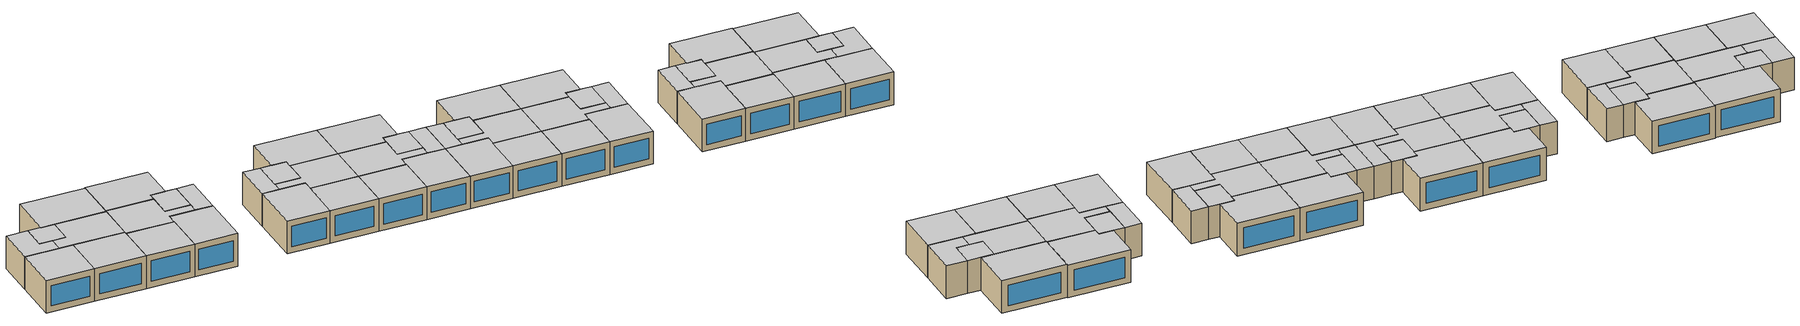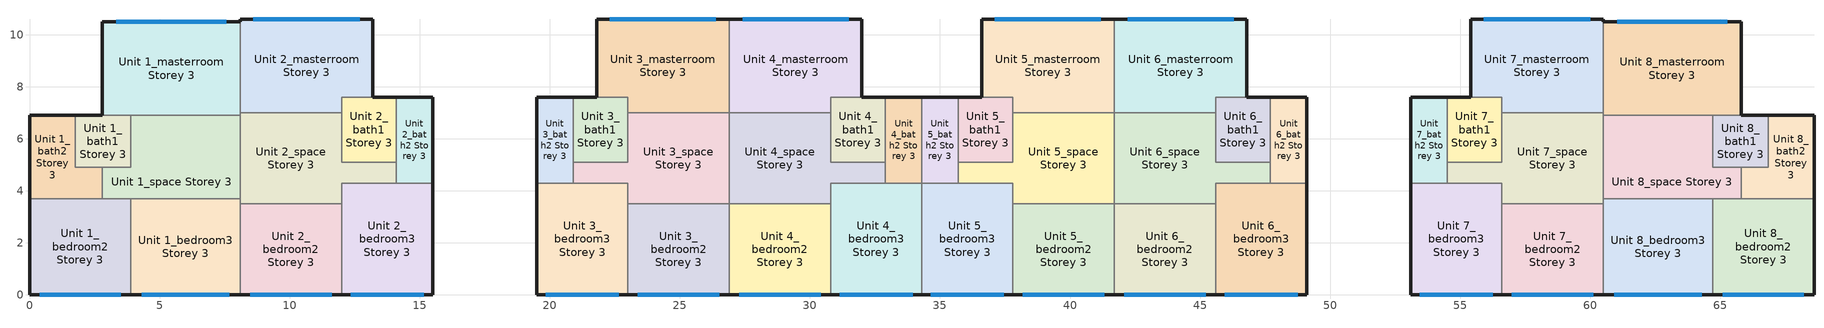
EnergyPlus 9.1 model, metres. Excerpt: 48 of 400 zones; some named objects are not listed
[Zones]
Unit 1_masterroom Storey 3
 floor adiabatic (Project Floor): 8.1,10.5 8.1,6.9 2.8,6.9 2.8,10.5 z12
 wall outside (Project Wall): 8.1,10.5 2.8,10.5 2.8,6.9 z12:14.8
 wall to Unit 1_bath1 Storey 3 (Project Wall): 2.8,6.9 3.9,6.9 z12:14.8
 wall to Unit 1_space Storey 3 (Project Wall): 3.9,6.9 8.1,6.9 z12:14.8
 wall to Unit 2_space Storey 3 (Project Wall): 8.1,6.9 8.1,7 z12:14.8
 wall to Unit 2_masterroom Storey 3 (Project Wall): 8.1,7 8.1,10.5 z12:14.8
 window (Project External Window): 7.57,10.5 3.33,10.5 z12.52:14.27
 ceiling adiabatic (Project Flat Roof): 2.8,10.5 2.8,6.9 8.1,6.9 8.1,10.5 z14.8
Unit 1_bath1 Storey 3
 floor adiabatic (Project Floor): 3.9,4.9 1.75,4.9 1.75,6.9 3.9,6.9 z12
 wall outside (Project Wall): 2.8,6.9 1.75,6.9 z12:14.8
 wall to Unit 1_bath2 Storey 3 (Project Wall): 1.75,6.9 1.75,4.9 2.8,4.9 z12:14.8
 wall to Unit 1_space Storey 3 (Project Wall): 2.8,4.9 3.9,4.9 3.9,6.9 z12:14.8
 ceiling adiabatic (Project Flat Roof): 3.9,6.9 1.75,6.9 1.75,4.9 3.9,4.9 z14.8
Unit 1_bath2 Storey 3
 floor adiabatic (Project Floor): 1.75,6.9 1.75,4.9 2.8,4.9 2.8,3.7 0,3.7 0,6.9 z12
 wall outside (Project Wall): 1.75,6.9 0,6.9 0,3.7 z12:14.8
 wall to Unit 1_bedroom2 Storey 3 (Project Wall): 0,3.7 2.8,3.7 z12:14.8
 wall to Unit 1_space Storey 3 (Project Wall): 2.8,3.7 2.8,4.9 z12:14.8
 ceiling adiabatic (Project Flat Roof): 0,6.9 0,3.7 2.8,3.7 2.8,4.9 1.75,4.9 1.75,6.9 z14.8
Unit 1_bedroom2 Storey 3
 floor adiabatic (Project Floor): 3.9,3.7 3.9,0 0,0 0,3.7 z12
 wall outside (Project Wall): 0,3.7 0,0 3.9,0 z12:14.8
 wall to Unit 1_bedroom3 Storey 3 (Project Wall): 3.9,0 3.9,3.7 z12:14.8
 wall to Unit 1_space Storey 3 (Project Wall): 3.9,3.7 2.8,3.7 z12:14.8
 window (Project External Window): 0.39,0 3.51,0 z12.52:14.27
 ceiling adiabatic (Project Flat Roof): 0,3.7 0,0 3.9,0 3.9,3.7 z14.8
Unit 1_bedroom3 Storey 3
 floor adiabatic (Project Floor): 8.1,3.7 8.1,0 3.9,0 3.9,3.7 z12
 wall outside (Project Wall): 3.9,0 8.1,0 z12:14.8
 wall to Unit 2_bedroom2 Storey 3 (Project Wall): 8.1,0 8.1,3.5 z12:14.8
 wall to Unit 2_space Storey 3 (Project Wall): 8.1,3.5 8.1,3.7 z12:14.8
 wall to Unit 1_space Storey 3 (Project Wall): 8.1,3.7 3.9,3.7 z12:14.8
 window (Project External Window): 4.32,0 7.68,0 z12.52:14.27
 ceiling adiabatic (Project Flat Roof): 3.9,3.7 3.9,0 8.1,0 8.1,3.7 z14.8
Unit 1_space Storey 3
 floor adiabatic (Project Floor): 8.1,6.9 8.1,3.7 2.8,3.7 2.8,4.9 3.9,4.9 3.9,6.9 z12
 wall to Unit 2_space Storey 3 (Project Wall): 8.1,3.7 8.1,6.9 z12:14.8
 ceiling adiabatic (Project Flat Roof): 3.9,6.9 3.9,4.9 2.8,4.9 2.8,3.7 8.1,3.7 8.1,6.9 z14.8
Unit 2_masterroom Storey 3
 floor adiabatic (Project Floor): 13.2,10.6 13.2,7.6 12,7.6 12,7 8.1,7 8.1,10.6 z12
 wall outside (Project Wall): 13.2,7.6 13.2,10.6 8.1,10.6 8.1,10.5 z12:14.8
 wall to Unit 2_space Storey 3 (Project Wall): 8.1,7 12,7 z12:14.8
 wall to Unit 2_bath1 Storey 3 (Project Wall): 12,7 12,7.6 13.2,7.6 z12:14.8
 window (Project External Window): 12.69,10.6 8.61,10.6 z12.52:14.27
 ceiling adiabatic (Project Flat Roof): 8.1,10.6 8.1,7 12,7 12,7.6 13.2,7.6 13.2,10.6 z14.8
Unit 2_bedroom2 Storey 3
 floor adiabatic (Project Floor): 12,3.5 12,0 8.1,0 8.1,3.5 z12
 wall outside (Project Wall): 8.1,0 12,0 z12:14.8
 wall to Unit 2_bedroom3 Storey 3 (Project Wall): 12,0 12,3.5 z12:14.8
 wall to Unit 2_space Storey 3 (Project Wall): 12,3.5 8.1,3.5 z12:14.8
 window (Project External Window): 8.49,0 11.61,0 z12.52:14.27
 ceiling adiabatic (Project Flat Roof): 8.1,3.5 8.1,0 12,0 12,3.5 z14.8
Unit 2_bedroom3 Storey 3
 floor adiabatic (Project Floor): 15.5,4.3 15.5,0 12,0 12,4.3 z12
 wall outside (Project Wall): 12,0 15.5,0 15.5,4.3 z12:14.8
 wall to Unit 2_space Storey 3 (Project Wall): 14.1,4.3 12,4.3 12,3.5 z12:14.8
 wall to Unit 2_bath2 Storey 3 (Project Wall): 15.5,4.3 14.1,4.3 z12:14.8
 window (Project External Window): 12.35,0 15.15,0 z12.52:14.27
 ceiling adiabatic (Project Flat Roof): 12,4.3 12,0 15.5,0 15.5,4.3 z14.8
Unit 2_bath1 Storey 3
 floor adiabatic (Project Floor): 14.1,7.6 14.1,5.1 12,5.1 12,7.6 z12
 wall outside (Project Wall): 14.1,7.6 13.2,7.6 z12:14.8
 wall to Unit 2_space Storey 3 (Project Wall): 12,7 12,5.1 14.1,5.1 z12:14.8
 wall to Unit 2_bath2 Storey 3 (Project Wall): 14.1,5.1 14.1,7.6 z12:14.8
 ceiling adiabatic (Project Flat Roof): 12,7.6 12,5.1 14.1,5.1 14.1,7.6 z14.8
Unit 2_bath2 Storey 3
 floor adiabatic (Project Floor): 15.5,7.6 15.5,4.3 14.1,4.3 14.1,7.6 z12
 wall outside (Project Wall): 15.5,4.3 15.5,7.6 14.1,7.6 z12:14.8
 wall to Unit 2_space Storey 3 (Project Wall): 14.1,5.1 14.1,4.3 z12:14.8
 ceiling adiabatic (Project Flat Roof): 14.1,7.6 14.1,4.3 15.5,4.3 15.5,7.6 z14.8
Unit 2_space Storey 3
 floor adiabatic (Project Floor): 8.1,7 12,7 12,5.1 14.1,5.1 14.1,4.3 12,4.3 12,3.5 8.1,3.5 z12
 ceiling adiabatic (Project Flat Roof): 8.1,3.5 12,3.5 12,4.3 14.1,4.3 14.1,5.1 12,5.1 12,7 8.1,7 z14.8
Unit 3_masterroom Storey 3
 floor adiabatic (Project Floor): 26.9,7 23,7 23,7.6 21.8,7.6 21.8,10.6 26.9,10.6 z12
 wall outside (Project Wall): 26.9,10.6 21.8,10.6 21.8,7.6 z12:14.8
 wall to Unit 3_bath1 Storey 3 (Project Wall): 21.8,7.6 23,7.6 23,7 z12:14.8
 wall to Unit 3_space Storey 3 (Project Wall): 23,7 26.9,7 z12:14.8
 wall to Unit 4_masterroom Storey 3 (Project Wall): 26.9,7 26.9,10.6 z12:14.8
 window (Project External Window): 26.39,10.6 22.31,10.6 z12.52:14.27
 ceiling adiabatic (Project Flat Roof): 26.9,10.6 21.8,10.6 21.8,7.6 23,7.6 23,7 26.9,7 z14.8
Unit 3_bedroom2 Storey 3
 floor adiabatic (Project Floor): 26.9,0 23,0 23,3.5 26.9,3.5 z12
 wall outside (Project Wall): 23,0 26.9,0 z12:14.8
 wall to Unit 3_space Storey 3 (Project Wall): 26.9,3.5 23,3.5 z12:14.8
 wall to Unit 3_bedroom3 Storey 3 (Project Wall): 23,3.5 23,0 z12:14.8
 wall to Unit 4_bedroom2 Storey 3 (Project Wall): 26.9,0 26.9,3.5 z12:14.8
 window (Project External Window): 23.39,0 26.51,0 z12.52:14.27
 ceiling adiabatic (Project Flat Roof): 26.9,3.5 23,3.5 23,0 26.9,0 z14.8
Unit 3_bedroom3 Storey 3
 floor adiabatic (Project Floor): 23,0 19.5,0 19.5,4.3 23,4.3 z12
 wall outside (Project Wall): 19.5,4.3 19.5,0 23,0 z12:14.8
 wall to Unit 3_space Storey 3 (Project Wall): 23,3.5 23,4.3 20.9,4.3 z12:14.8
 wall to Unit 3_bath2 Storey 3 (Project Wall): 20.9,4.3 19.5,4.3 z12:14.8
 window (Project External Window): 19.85,0 22.65,0 z12.52:14.27
 ceiling adiabatic (Project Flat Roof): 23,4.3 19.5,4.3 19.5,0 23,0 z14.8
Unit 3_bath1 Storey 3
 floor adiabatic (Project Floor): 23,5.1 20.9,5.1 20.9,7.6 23,7.6 z12
 wall outside (Project Wall): 21.8,7.6 20.9,7.6 z12:14.8
 wall to Unit 3_bath2 Storey 3 (Project Wall): 20.9,7.6 20.9,5.1 z12:14.8
 wall to Unit 3_space Storey 3 (Project Wall): 20.9,5.1 23,5.1 23,7 z12:14.8
 ceiling adiabatic (Project Flat Roof): 23,7.6 20.9,7.6 20.9,5.1 23,5.1 z14.8
Unit 3_bath2 Storey 3
 floor adiabatic (Project Floor): 20.9,4.3 19.5,4.3 19.5,7.6 20.9,7.6 z12
 wall outside (Project Wall): 20.9,7.6 19.5,7.6 19.5,4.3 z12:14.8
 wall to Unit 3_space Storey 3 (Project Wall): 20.9,4.3 20.9,5.1 z12:14.8
 ceiling adiabatic (Project Flat Roof): 20.9,7.6 19.5,7.6 19.5,4.3 20.9,4.3 z14.8
Unit 3_space Storey 3
 floor adiabatic (Project Floor): 23,3.5 23,4.3 20.9,4.3 20.9,5.1 23,5.1 23,7 26.9,7 26.9,3.5 z12
 wall to Unit 4_space Storey 3 (Project Wall): 26.9,3.5 26.9,7 z12:14.8
 ceiling adiabatic (Project Flat Roof): 26.9,3.5 26.9,7 23,7 23,5.1 20.9,5.1 20.9,4.3 23,4.3 23,3.5 z14.8
Unit 4_masterroom Storey 3
 floor adiabatic (Project Floor): 32,10.6 32,7.6 30.8,7.6 30.8,7 26.9,7 26.9,10.6 z12
 wall outside (Project Wall): 32,7.6 32,10.6 26.9,10.6 z12:14.8
 wall to Unit 4_space Storey 3 (Project Wall): 26.9,7 30.8,7 z12:14.8
 wall to Unit 4_bath1 Storey 3 (Project Wall): 30.8,7 30.8,7.6 32,7.6 z12:14.8
 window (Project External Window): 31.49,10.6 27.41,10.6 z12.52:14.27
 ceiling adiabatic (Project Flat Roof): 26.9,10.6 26.9,7 30.8,7 30.8,7.6 32,7.6 32,10.6 z14.8
Unit 4_bedroom2 Storey 3
 floor adiabatic (Project Floor): 30.8,3.5 30.8,0 26.9,0 26.9,3.5 z12
 wall outside (Project Wall): 26.9,0 30.8,0 z12:14.8
 wall to Unit 4_bedroom3 Storey 3 (Project Wall): 30.8,0 30.8,3.5 z12:14.8
 wall to Unit 4_space Storey 3 (Project Wall): 30.8,3.5 26.9,3.5 z12:14.8
 window (Project External Window): 27.29,0 30.41,0 z12.52:14.27
 ceiling adiabatic (Project Flat Roof): 26.9,3.5 26.9,0 30.8,0 30.8,3.5 z14.8
Unit 4_bedroom3 Storey 3
 floor adiabatic (Project Floor): 34.3,4.3 34.3,0 30.8,0 30.8,4.3 z12
 wall outside (Project Wall): 30.8,0 34.3,0 z12:14.8
 wall to Unit 4_space Storey 3 (Project Wall): 32.9,4.3 30.8,4.3 30.8,3.5 z12:14.8
 wall to Unit 5_bedroom3 Storey 3 (Project Wall): 34.3,0 34.3,4.3 z12:14.8
 wall to Unit 4_bath2 Storey 3 (Project Wall): 34.3,4.3 32.9,4.3 z12:14.8
 window (Project External Window): 31.15,0 33.95,0 z12.52:14.27
 ceiling adiabatic (Project Flat Roof): 30.8,4.3 30.8,0 34.3,0 34.3,4.3 z14.8
Unit 4_bath1 Storey 3
 floor adiabatic (Project Floor): 32.9,7.6 32.9,5.1 30.8,5.1 30.8,7.6 z12
 wall outside (Project Wall): 32.9,7.6 32,7.6 z12:14.8
 wall to Unit 4_space Storey 3 (Project Wall): 30.8,7 30.8,5.1 32.9,5.1 z12:14.8
 wall to Unit 4_bath2 Storey 3 (Project Wall): 32.9,5.1 32.9,7.6 z12:14.8
 ceiling adiabatic (Project Flat Roof): 30.8,7.6 30.8,5.1 32.9,5.1 32.9,7.6 z14.8
Unit 4_bath2 Storey 3
 floor adiabatic (Project Floor): 34.3,7.6 34.3,4.3 32.9,4.3 32.9,7.6 z12
 wall outside (Project Wall): 34.3,7.6 32.9,7.6 z12:14.8
 wall to Unit 4_space Storey 3 (Project Wall): 32.9,5.1 32.9,4.3 z12:14.8
 wall to Unit 5_bath2 Storey 3 (Project Wall): 34.3,4.3 34.3,7.6 z12:14.8
 ceiling adiabatic (Project Flat Roof): 32.9,7.6 32.9,4.3 34.3,4.3 34.3,7.6 z14.8
Unit 4_space Storey 3
 floor adiabatic (Project Floor): 26.9,7 30.8,7 30.8,5.1 32.9,5.1 32.9,4.3 30.8,4.3 30.8,3.5 26.9,3.5 z12
 ceiling adiabatic (Project Flat Roof): 26.9,3.5 30.8,3.5 30.8,4.3 32.9,4.3 32.9,5.1 30.8,5.1 30.8,7 26.9,7 z14.8
Unit 5_masterroom Storey 3
 floor adiabatic (Project Floor): 41.7,7 37.8,7 37.8,7.6 36.6,7.6 36.6,10.6 41.7,10.6 z12
 wall outside (Project Wall): 41.7,10.6 36.6,10.6 36.6,7.6 z12:14.8
 wall to Unit 5_bath1 Storey 3 (Project Wall): 36.6,7.6 37.8,7.6 37.8,7 z12:14.8
 wall to Unit 5_space Storey 3 (Project Wall): 37.8,7 41.7,7 z12:14.8
 wall to Unit 6_masterroom Storey 3 (Project Wall): 41.7,7 41.7,10.6 z12:14.8
 window (Project External Window): 41.19,10.6 37.11,10.6 z12.52:14.27
 ceiling adiabatic (Project Flat Roof): 41.7,10.6 36.6,10.6 36.6,7.6 37.8,7.6 37.8,7 41.7,7 z14.8
Unit 5_bedroom2 Storey 3
 floor adiabatic (Project Floor): 41.7,0 37.8,0 37.8,3.5 41.7,3.5 z12
 wall outside (Project Wall): 37.8,0 41.7,0 z12:14.8
 wall to Unit 5_space Storey 3 (Project Wall): 41.7,3.5 37.8,3.5 z12:14.8
 wall to Unit 5_bedroom3 Storey 3 (Project Wall): 37.8,3.5 37.8,0 z12:14.8
 wall to Unit 6_bedroom2 Storey 3 (Project Wall): 41.7,0 41.7,3.5 z12:14.8
 window (Project External Window): 38.19,0 41.31,0 z12.52:14.27
 ceiling adiabatic (Project Flat Roof): 41.7,3.5 37.8,3.5 37.8,0 41.7,0 z14.8
Unit 5_bedroom3 Storey 3
 floor adiabatic (Project Floor): 37.8,0 34.3,0 34.3,4.3 37.8,4.3 z12
 wall outside (Project Wall): 34.3,0 37.8,0 z12:14.8
 wall to Unit 5_space Storey 3 (Project Wall): 37.8,3.5 37.8,4.3 35.7,4.3 z12:14.8
 wall to Unit 5_bath2 Storey 3 (Project Wall): 35.7,4.3 34.3,4.3 z12:14.8
 window (Project External Window): 34.65,0 37.45,0 z12.52:14.27
 ceiling adiabatic (Project Flat Roof): 37.8,4.3 34.3,4.3 34.3,0 37.8,0 z14.8
Unit 5_bath1 Storey 3
 floor adiabatic (Project Floor): 37.8,5.1 35.7,5.1 35.7,7.6 37.8,7.6 z12
 wall outside (Project Wall): 36.6,7.6 35.7,7.6 z12:14.8
 wall to Unit 5_bath2 Storey 3 (Project Wall): 35.7,7.6 35.7,5.1 z12:14.8
 wall to Unit 5_space Storey 3 (Project Wall): 35.7,5.1 37.8,5.1 37.8,7 z12:14.8
 ceiling adiabatic (Project Flat Roof): 37.8,7.6 35.7,7.6 35.7,5.1 37.8,5.1 z14.8
Unit 5_bath2 Storey 3
 floor adiabatic (Project Floor): 35.7,4.3 34.3,4.3 34.3,7.6 35.7,7.6 z12
 wall outside (Project Wall): 35.7,7.6 34.3,7.6 z12:14.8
 wall to Unit 5_space Storey 3 (Project Wall): 35.7,4.3 35.7,5.1 z12:14.8
 ceiling adiabatic (Project Flat Roof): 35.7,7.6 34.3,7.6 34.3,4.3 35.7,4.3 z14.8
Unit 5_space Storey 3
 floor adiabatic (Project Floor): 37.8,3.5 37.8,4.3 35.7,4.3 35.7,5.1 37.8,5.1 37.8,7 41.7,7 41.7,3.5 z12
 wall to Unit 6_space Storey 3 (Project Wall): 41.7,3.5 41.7,7 z12:14.8
 ceiling adiabatic (Project Flat Roof): 41.7,3.5 41.7,7 37.8,7 37.8,5.1 35.7,5.1 35.7,4.3 37.8,4.3 37.8,3.5 z14.8
Unit 6_masterroom Storey 3
 floor adiabatic (Project Floor): 46.8,10.6 46.8,7.6 45.6,7.6 45.6,7 41.7,7 41.7,10.6 z12
 wall outside (Project Wall): 46.8,7.6 46.8,10.6 41.7,10.6 z12:14.8
 wall to Unit 6_space Storey 3 (Project Wall): 41.7,7 45.6,7 z12:14.8
 wall to Unit 6_bath1 Storey 3 (Project Wall): 45.6,7 45.6,7.6 46.8,7.6 z12:14.8
 window (Project External Window): 46.29,10.6 42.21,10.6 z12.52:14.27
 ceiling adiabatic (Project Flat Roof): 41.7,10.6 41.7,7 45.6,7 45.6,7.6 46.8,7.6 46.8,10.6 z14.8
Unit 6_bedroom2 Storey 3
 floor adiabatic (Project Floor): 45.6,3.5 45.6,0 41.7,0 41.7,3.5 z12
 wall outside (Project Wall): 41.7,0 45.6,0 z12:14.8
 wall to Unit 6_bedroom3 Storey 3 (Project Wall): 45.6,0 45.6,3.5 z12:14.8
 wall to Unit 6_space Storey 3 (Project Wall): 45.6,3.5 41.7,3.5 z12:14.8
 window (Project External Window): 42.09,0 45.21,0 z12.52:14.27
 ceiling adiabatic (Project Flat Roof): 41.7,3.5 41.7,0 45.6,0 45.6,3.5 z14.8
Unit 6_bedroom3 Storey 3
 floor adiabatic (Project Floor): 49.1,4.3 49.1,0 45.6,0 45.6,4.3 z12
 wall outside (Project Wall): 45.6,0 49.1,0 49.1,4.3 z12:14.8
 wall to Unit 6_space Storey 3 (Project Wall): 47.7,4.3 45.6,4.3 45.6,3.5 z12:14.8
 wall to Unit 6_bath2 Storey 3 (Project Wall): 49.1,4.3 47.7,4.3 z12:14.8
 window (Project External Window): 45.95,0 48.75,0 z12.52:14.27
 ceiling adiabatic (Project Flat Roof): 45.6,4.3 45.6,0 49.1,0 49.1,4.3 z14.8
Unit 6_bath1 Storey 3
 floor adiabatic (Project Floor): 47.7,7.6 47.7,5.1 45.6,5.1 45.6,7.6 z12
 wall outside (Project Wall): 47.7,7.6 46.8,7.6 z12:14.8
 wall to Unit 6_space Storey 3 (Project Wall): 45.6,7 45.6,5.1 47.7,5.1 z12:14.8
 wall to Unit 6_bath2 Storey 3 (Project Wall): 47.7,5.1 47.7,7.6 z12:14.8
 ceiling adiabatic (Project Flat Roof): 45.6,7.6 45.6,5.1 47.7,5.1 47.7,7.6 z14.8
Unit 6_bath2 Storey 3
 floor adiabatic (Project Floor): 49.1,7.6 49.1,4.3 47.7,4.3 47.7,7.6 z12
 wall outside (Project Wall): 49.1,4.3 49.1,7.6 47.7,7.6 z12:14.8
 wall to Unit 6_space Storey 3 (Project Wall): 47.7,5.1 47.7,4.3 z12:14.8
 ceiling adiabatic (Project Flat Roof): 47.7,7.6 47.7,4.3 49.1,4.3 49.1,7.6 z14.8
Unit 6_space Storey 3
 floor adiabatic (Project Floor): 41.7,7 45.6,7 45.6,5.1 47.7,5.1 47.7,4.3 45.6,4.3 45.6,3.5 41.7,3.5 z12
 ceiling adiabatic (Project Flat Roof): 41.7,3.5 45.6,3.5 45.6,4.3 47.7,4.3 47.7,5.1 45.6,5.1 45.6,7 41.7,7 z14.8
Unit 7_masterroom Storey 3
 floor adiabatic (Project Floor): 60.5,7 56.6,7 56.6,7.6 55.4,7.6 55.4,10.6 60.5,10.6 z12
 wall outside (Project Wall): 60.5,10.5 60.5,10.6 55.4,10.6 55.4,7.6 z12:14.8
 wall to Unit 7_bath1 Storey 3 (Project Wall): 55.4,7.6 56.6,7.6 56.6,7 z12:14.8
 wall to Unit 7_space Storey 3 (Project Wall): 56.6,7 60.5,7 z12:14.8
 wall to Unit 8_masterroom Storey 3 (Project Wall): 60.5,7 60.5,10.5 z12:14.8
 window (Project External Window): 59.99,10.6 55.91,10.6 z12.52:14.27
 ceiling adiabatic (Project Flat Roof): 60.5,10.6 55.4,10.6 55.4,7.6 56.6,7.6 56.6,7 60.5,7 z14.8
Unit 7_bedroom2 Storey 3
 floor adiabatic (Project Floor): 60.5,0 56.6,0 56.6,3.5 60.5,3.5 z12
 wall outside (Project Wall): 56.6,0 60.5,0 z12:14.8
 wall to Unit 7_space Storey 3 (Project Wall): 60.5,3.5 56.6,3.5 z12:14.8
 wall to Unit 7_bedroom3 Storey 3 (Project Wall): 56.6,3.5 56.6,0 z12:14.8
 wall to Unit 8_bedroom3 Storey 3 (Project Wall): 60.5,0 60.5,3.5 z12:14.8
 window (Project External Window): 56.99,0 60.11,0 z12.52:14.27
 ceiling adiabatic (Project Flat Roof): 60.5,3.5 56.6,3.5 56.6,0 60.5,0 z14.8
Unit 7_bedroom3 Storey 3
 floor adiabatic (Project Floor): 56.6,0 53.1,0 53.1,4.3 56.6,4.3 z12
 wall outside (Project Wall): 53.1,4.3 53.1,0 56.6,0 z12:14.8
 wall to Unit 7_space Storey 3 (Project Wall): 56.6,3.5 56.6,4.3 54.5,4.3 z12:14.8
 wall to Unit 7_bath2 Storey 3 (Project Wall): 54.5,4.3 53.1,4.3 z12:14.8
 window (Project External Window): 53.45,0 56.25,0 z12.52:14.27
 ceiling adiabatic (Project Flat Roof): 56.6,4.3 53.1,4.3 53.1,0 56.6,0 z14.8
Unit 7_bath1 Storey 3
 floor adiabatic (Project Floor): 56.6,5.1 54.5,5.1 54.5,7.6 56.6,7.6 z12
 wall outside (Project Wall): 55.4,7.6 54.5,7.6 z12:14.8
 wall to Unit 7_bath2 Storey 3 (Project Wall): 54.5,7.6 54.5,5.1 z12:14.8
 wall to Unit 7_space Storey 3 (Project Wall): 54.5,5.1 56.6,5.1 56.6,7 z12:14.8
 ceiling adiabatic (Project Flat Roof): 56.6,7.6 54.5,7.6 54.5,5.1 56.6,5.1 z14.8
Unit 7_bath2 Storey 3
 floor adiabatic (Project Floor): 54.5,4.3 53.1,4.3 53.1,7.6 54.5,7.6 z12
 wall outside (Project Wall): 54.5,7.6 53.1,7.6 53.1,4.3 z12:14.8
 wall to Unit 7_space Storey 3 (Project Wall): 54.5,4.3 54.5,5.1 z12:14.8
 ceiling adiabatic (Project Flat Roof): 54.5,7.6 53.1,7.6 53.1,4.3 54.5,4.3 z14.8
Unit 7_space Storey 3
 floor adiabatic (Project Floor): 56.6,3.5 56.6,4.3 54.5,4.3 54.5,5.1 56.6,5.1 56.6,7 60.5,7 60.5,3.5 z12
 wall to Unit 8_bedroom3 Storey 3 (Project Wall): 60.5,3.5 60.5,3.7 z12:14.8
 wall to Unit 8_space Storey 3 (Project Wall): 60.5,3.7 60.5,6.9 z12:14.8
 wall to Unit 8_masterroom Storey 3 (Project Wall): 60.5,6.9 60.5,7 z12:14.8
 ceiling adiabatic (Project Flat Roof): 60.5,3.5 60.5,7 56.6,7 56.6,5.1 54.5,5.1 54.5,4.3 56.6,4.3 56.6,3.5 z14.8
Unit 8_masterroom Storey 3
 floor adiabatic (Project Floor): 65.8,6.9 60.5,6.9 60.5,10.5 65.8,10.5 z12
 wall outside (Project Wall): 65.8,6.9 65.8,10.5 60.5,10.5 z12:14.8
 wall to Unit 8_space Storey 3 (Project Wall): 60.5,6.9 64.7,6.9 z12:14.8
 wall to Unit 8_bath1 Storey 3 (Project Wall): 64.7,6.9 65.8,6.9 z12:14.8
 window (Project External Window): 65.27,10.5 61.03,10.5 z12.52:14.27
 ceiling adiabatic (Project Flat Roof): 65.8,10.5 60.5,10.5 60.5,6.9 65.8,6.9 z14.8
Unit 8_bath1 Storey 3
 floor adiabatic (Project Floor): 66.85,6.9 66.85,4.9 64.7,4.9 64.7,6.9 z12
 wall outside (Project Wall): 66.85,6.9 65.8,6.9 z12:14.8
 wall to Unit 8_space Storey 3 (Project Wall): 64.7,6.9 64.7,4.9 65.8,4.9 z12:14.8
 wall to Unit 8_bath2 Storey 3 (Project Wall): 65.8,4.9 66.85,4.9 66.85,6.9 z12:14.8
 ceiling adiabatic (Project Flat Roof): 64.7,6.9 64.7,4.9 66.85,4.9 66.85,6.9 z14.8
Unit 8_bath2 Storey 3
 floor adiabatic (Project Floor): 68.6,3.7 65.8,3.7 65.8,4.9 66.85,4.9 66.85,6.9 68.6,6.9 z12
 wall outside (Project Wall): 68.6,3.7 68.6,6.9 66.85,6.9 z12:14.8
 wall to Unit 8_space Storey 3 (Project Wall): 65.8,4.9 65.8,3.7 z12:14.8
 wall to Unit 8_bedroom2 Storey 3 (Project Wall): 65.8,3.7 68.6,3.7 z12:14.8
 ceiling adiabatic (Project Flat Roof): 68.6,6.9 66.85,6.9 66.85,4.9 65.8,4.9 65.8,3.7 68.6,3.7 z14.8
Unit 8_bedroom2 Storey 3
 floor adiabatic (Project Floor): 68.6,0 64.7,0 64.7,3.7 68.6,3.7 z12
 wall outside (Project Wall): 64.7,0 68.6,0 68.6,3.7 z12:14.8
 wall to Unit 8_space Storey 3 (Project Wall): 65.8,3.7 64.7,3.7 z12:14.8
 wall to Unit 8_bedroom3 Storey 3 (Project Wall): 64.7,3.7 64.7,0 z12:14.8
 window (Project External Window): 65.09,0 68.21,0 z12.52:14.27
 ceiling adiabatic (Project Flat Roof): 68.6,3.7 64.7,3.7 64.7,0 68.6,0 z14.8
Unit 8_bedroom3 Storey 3
 floor adiabatic (Project Floor): 64.7,0 60.5,0 60.5,3.7 64.7,3.7 z12
 wall outside (Project Wall): 60.5,0 64.7,0 z12:14.8
 wall to Unit 8_space Storey 3 (Project Wall): 64.7,3.7 60.5,3.7 z12:14.8
 window (Project External Window): 60.92,0 64.28,0 z12.52:14.27
 ceiling adiabatic (Project Flat Roof): 64.7,3.7 60.5,3.7 60.5,0 64.7,0 z14.8
Unit 8_space Storey 3
 floor adiabatic (Project Floor): 64.7,4.9 65.8,4.9 65.8,3.7 60.5,3.7 60.5,6.9 64.7,6.9 z12
 ceiling adiabatic (Project Flat Roof): 64.7,6.9 60.5,6.9 60.5,3.7 65.8,3.7 65.8,4.9 64.7,4.9 z14.8
[Building]
One Precinct: North Axis=0; Terrain=City; Loads Convergence Tolerance Value=0.04; Temperature Convergence Tolerance Value=0.4; Solar Distribution=FullInteriorAndExterior; Maximum Number of Warmup Days=25; Minimum Number of Warmup Days=6
[Site:Location]
SGP_Singapore.486980_IWEC: Latitude=1.37; Longitude=103.98; Time Zone=8; Elevation=16
[MATERIAL] Roughness=MediumRough
Name | Thickness | Conductivity | Density | Specific Heat | Thermal Absorptance | Solar Absorptance | Visible Absorptance
ConcreteWall | 0.15 | 0.8 | 2400 | 880 | 0.85 | 0.79 | 0.79
Greenwall | 0.079 | 2.5 | 1293 | 853 | 0.98 | 0.75 | 0.75
[WindowMaterial:SimpleGlazingSystem]
SingleGlazingEuroGrey: UFactor=5.93; Solar Heat Gain Coefficient=0.62; Visible Transmittance=0.495
[Construction]
Project Wall: Greenwall
Project Floor; Project Flat Roof: ConcreteWall
Project External Window: SingleGlazingEuroGrey
[ZONE] Type=1; Multiplier=1; Ceiling Height=autocalculate; Volume=autocalculate; Floor Area=autocalculate; Part of Total Floor Area=Yes
Unit 1_masterroom Storey 3; Unit 1_bath1 Storey 3; Unit 1_bath2 Storey 3; Unit 1_bedroom2 Storey 3; Unit 1_bedroom3 Storey 3; Unit 1_space Storey 3; Unit 2_masterroom Storey 3; Unit 2_bedroom2 Storey 3; Unit 2_bedroom3 Storey 3; Unit 2_bath1 Storey 3; Unit 2_bath2 Storey 3; Unit 2_space Storey 3; Unit 3_masterroom Storey 3; Unit 3_bedroom2 Storey 3; Unit 3_bedroom3 Storey 3; Unit 3_bath1 Storey 3; Unit 3_bath2 Storey 3; Unit 3_space Storey 3; Unit 4_masterroom Storey 3; Unit 4_bedroom2 Storey 3; Unit 4_bedroom3 Storey 3; Unit 4_bath1 Storey 3; Unit 4_bath2 Storey 3; Unit 4_space Storey 3; Unit 5_masterroom Storey 3; Unit 5_bedroom2 Storey 3; Unit 5_bedroom3 Storey 3; Unit 5_bath1 Storey 3; Unit 5_bath2 Storey 3; Unit 5_space Storey 3; Unit 6_masterroom Storey 3; Unit 6_bedroom2 Storey 3; Unit 6_bedroom3 Storey 3; Unit 6_bath1 Storey 3; Unit 6_bath2 Storey 3; Unit 6_space Storey 3; Unit 7_masterroom Storey 3; Unit 7_bedroom2 Storey 3; Unit 7_bedroom3 Storey 3; Unit 7_bath1 Storey 3; Unit 7_bath2 Storey 3; Unit 7_space Storey 3; Unit 8_masterroom Storey 3; Unit 8_bath1 Storey 3; Unit 8_bath2 Storey 3; Unit 8_bedroom2 Storey 3; Unit 8_bedroom3 Storey 3; Unit 8_space Storey 3
[ZONEINFILTRATION:DESIGNFLOWRATE] Schedule=Always On; Design Flow Rate Calculation Method=AirChanges/Hour; Constant Term Coefficient=1; Temperature Term Coefficient=0; Velocity Term Coefficient=0; Velocity Squared Term Coefficient=0
Name | Zone or ZoneList | Air Changes per Hour
Unit 1_masterroom Storey 3 Infiltration | Unit 1_masterroom Storey 3 | 0.2
Unit 1_bath1 Storey 3 Infiltration | Unit 1_bath1 Storey 3 | 1
Unit 1_bath2 Storey 3 Infiltration | Unit 1_bath2 Storey 3 | 1
Unit 1_bedroom2 Storey 3 Infiltration | Unit 1_bedroom2 Storey 3 | 0.2
Unit 1_bedroom3 Storey 3 Infiltration | Unit 1_bedroom3 Storey 3 | 0.2
Unit 1_space Storey 3 Infiltration | Unit 1_space Storey 3 | 1
Unit 2_masterroom Storey 3 Infiltration | Unit 2_masterroom Storey 3 | 0.2
Unit 2_bedroom2 Storey 3 Infiltration | Unit 2_bedroom2 Storey 3 | 0.2
Unit 2_bedroom3 Storey 3 Infiltration | Unit 2_bedroom3 Storey 3 | 0.2
Unit 2_bath1 Storey 3 Infiltration | Unit 2_bath1 Storey 3 | 1
Unit 2_bath2 Storey 3 Infiltration | Unit 2_bath2 Storey 3 | 1
Unit 2_space Storey 3 Infiltration | Unit 2_space Storey 3 | 1
Unit 3_masterroom Storey 3 Infiltration | Unit 3_masterroom Storey 3 | 0.2
Unit 3_bedroom2 Storey 3 Infiltration | Unit 3_bedroom2 Storey 3 | 0.2
Unit 3_bedroom3 Storey 3 Infiltration | Unit 3_bedroom3 Storey 3 | 0.2
Unit 3_bath1 Storey 3 Infiltration | Unit 3_bath1 Storey 3 | 1
Unit 3_bath2 Storey 3 Infiltration | Unit 3_bath2 Storey 3 | 1
Unit 3_space Storey 3 Infiltration | Unit 3_space Storey 3 | 1
Unit 4_masterroom Storey 3 Infiltration | Unit 4_masterroom Storey 3 | 0.2
Unit 4_bedroom2 Storey 3 Infiltration | Unit 4_bedroom2 Storey 3 | 0.2
Unit 4_bedroom3 Storey 3 Infiltration | Unit 4_bedroom3 Storey 3 | 0.2
Unit 4_bath1 Storey 3 Infiltration | Unit 4_bath1 Storey 3 | 1
Unit 4_bath2 Storey 3 Infiltration | Unit 4_bath2 Storey 3 | 1
Unit 4_space Storey 3 Infiltration | Unit 4_space Storey 3 | 1
Unit 5_masterroom Storey 3 Infiltration | Unit 5_masterroom Storey 3 | 0.2
Unit 5_bedroom2 Storey 3 Infiltration | Unit 5_bedroom2 Storey 3 | 0.2
Unit 5_bedroom3 Storey 3 Infiltration | Unit 5_bedroom3 Storey 3 | 0.2
Unit 5_bath1 Storey 3 Infiltration | Unit 5_bath1 Storey 3 | 1
Unit 5_bath2 Storey 3 Infiltration | Unit 5_bath2 Storey 3 | 1
Unit 5_space Storey 3 Infiltration | Unit 5_space Storey 3 | 1
Unit 6_masterroom Storey 3 Infiltration | Unit 6_masterroom Storey 3 | 0.2
Unit 6_bedroom2 Storey 3 Infiltration | Unit 6_bedroom2 Storey 3 | 0.2
Unit 6_bedroom3 Storey 3 Infiltration | Unit 6_bedroom3 Storey 3 | 0.2
Unit 6_bath1 Storey 3 Infiltration | Unit 6_bath1 Storey 3 | 1
Unit 6_bath2 Storey 3 Infiltration | Unit 6_bath2 Storey 3 | 1
Unit 6_space Storey 3 Infiltration | Unit 6_space Storey 3 | 1
Unit 7_masterroom Storey 3 Infiltration | Unit 7_masterroom Storey 3 | 0.2
Unit 7_bedroom2 Storey 3 Infiltration | Unit 7_bedroom2 Storey 3 | 0.2
Unit 7_bedroom3 Storey 3 Infiltration | Unit 7_bedroom3 Storey 3 | 0.2
Unit 7_bath1 Storey 3 Infiltration | Unit 7_bath1 Storey 3 | 1
Unit 7_bath2 Storey 3 Infiltration | Unit 7_bath2 Storey 3 | 1
Unit 7_space Storey 3 Infiltration | Unit 7_space Storey 3 | 1
Unit 8_masterroom Storey 3 Infiltration | Unit 8_masterroom Storey 3 | 0.2
Unit 8_bath1 Storey 3 Infiltration | Unit 8_bath1 Storey 3 | 1
Unit 8_bath2 Storey 3 Infiltration | Unit 8_bath2 Storey 3 | 1
Unit 8_bedroom2 Storey 3 Infiltration | Unit 8_bedroom2 Storey 3 | 0.2
Unit 8_bedroom3 Storey 3 Infiltration | Unit 8_bedroom3 Storey 3 | 0.2
Unit 8_space Storey 3 Infiltration | Unit 8_space Storey 3 | 1
[HVACTEMPLATE:ZONE:IDEALLOADSAIRSYSTEM] Template Thermostat=Zone Stat; System Availability Schedule=AirCon_normal; Maximum Heating Supply Air Temperature=50; Minimum Cooling Supply Air Temperature=13; Maximum Heating Supply Air Humidity Ratio=0.0156; Minimum Cooling Supply Air Humidity Ratio=0.0077; Heating Limit=NoLimit; Cooling Limit=NoLimit; Heating Availability Schedule=Always Off; Cooling Availability Schedule=AirCon_normal; Dehumidification Control Type=Humidistat; Cooling Sensible Heat Ratio=0.7; Dehumidification Setpoint=60; Humidification Control Type=None; Outdoor Air Method=None; Outdoor Air Flow Rate per Person=0.00944; Outdoor Air Flow Rate per Zone Floor Area=0; Outdoor Air Flow Rate per Zone=0; Demand Controlled Ventilation Type=None; Outdoor Air Economizer Type=NoEconomizer; Heat Recovery Type=None; Sensible Heat Recovery Effectiveness=0.7; Latent Heat Recovery Effectiveness=0.65
Unit 1_masterroom Storey 3; Unit 1_bedroom2 Storey 3; Unit 1_bedroom3 Storey 3; Unit 2_masterroom Storey 3; Unit 2_bedroom2 Storey 3; Unit 2_bedroom3 Storey 3; Unit 3_masterroom Storey 3; Unit 3_bedroom2 Storey 3; Unit 3_bedroom3 Storey 3; Unit 4_masterroom Storey 3; Unit 4_bedroom2 Storey 3; Unit 4_bedroom3 Storey 3; Unit 5_masterroom Storey 3; Unit 5_bedroom2 Storey 3; Unit 5_bedroom3 Storey 3; Unit 6_masterroom Storey 3; Unit 6_bedroom2 Storey 3; Unit 6_bedroom3 Storey 3; Unit 7_masterroom Storey 3; Unit 7_bedroom2 Storey 3; Unit 7_bedroom3 Storey 3; Unit 8_masterroom Storey 3; Unit 8_bedroom2 Storey 3; Unit 8_bedroom3 Storey 3
[Schedule:Compact]
Always On: Through: 12/31, For: AllDays, Until: 24:00, 1
Always Off: Through: 12/31, For: AllDays, Until: 24:00, 0
AirCon_normal: Through: 31 Dec, For: AllDays, Until: 07:00, 1, Until: 22:00, 0, Until: 24:00, 1
